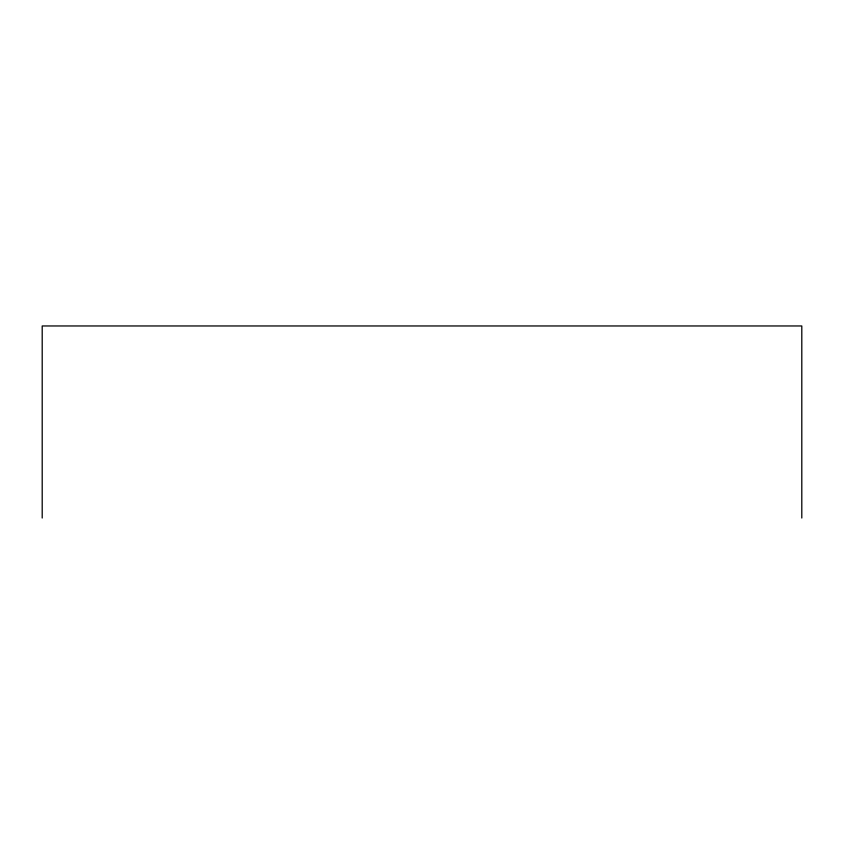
<?xml version="1.0" encoding="UTF-8"?>
<svg xmlns="http://www.w3.org/2000/svg" width="844" height="844" viewBox="0 0 844 844"><rect width="100%" height="100%" fill="white"/><g stroke="black" fill="none" stroke-linecap="round" stroke-linejoin="round"><path stroke-width="1.27" d="M801.8 518.037L801.8 325.963L42.2 325.963L42.2 518.037"/></g></svg>
